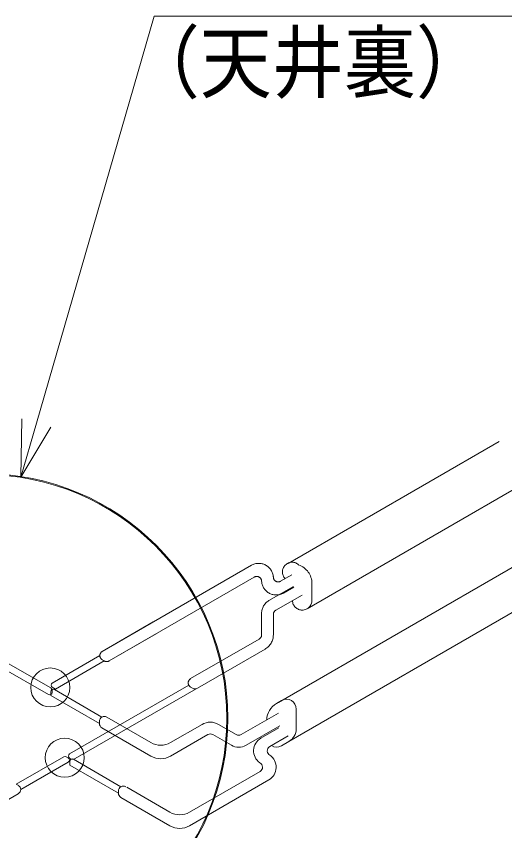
# Model space of a CAD drawing. Units: millimetres on the paper. Extents: x -305 to 305, y -152 to 152.
# Drawn here: x -130.81 to -106.77, y 68.76 to 108.85 of the extents above; entities that cross this region are included whole.
import ezdxf
from ezdxf.enums import TextEntityAlignment as Align

# ---------------------------------------------------------------- set-up
doc = ezdxf.new("R2010")
doc.units = ezdxf.units.MM
doc.linetypes.add('LONG_DASHED2', pattern=[13, 12, -1])
doc.layers.add('0-0_PV', color=7, linetype='Continuous', lineweight=9)
doc.layers.add('0-2_0', color=7, linetype='Continuous', lineweight=9)
doc.styles.add('ＭＳ ゴシック', font='')
doc.styles.get('ＭＳ ゴシック').set_extended_font_data('MS Gothic')

# ---------------------------------------------------------------- blocks, each defined once
blk = doc.blocks.new('_OPEN30')
at = {"layer": '0-2_0'}
blk.add_line((0, 0), (-1, 0), dxfattribs=at)
blk.add_lwpolyline([(-1, 0.2679), (0, 0), (-1, -0.2679)], dxfattribs=at)

msp = doc.modelspace()

# ---------------------------------------------------------------- linework, layer by layer
at = {"layer": '0-0_PV', "linetype": 'LONG_DASHED2'}
for p, q in [((-117.428, 81.92), (-81.085, 102.903)), ((-116.499, 79.685), (-79.885, 100.824)), ((-119.238, 81.825), (-126.577, 77.588)), ((-119.094, 81.243), (-126.241, 77.116)), ((-117.248, 81.359), (-117.798, 81.041)), ((-117.248, 81.359), (-117.798, 81.041)), ((-117.159, 80.787), (-118.374, 80.085)), ((-117.142, 80.755), (-117.654, 80.459)), ((-117.173, 80.737), (-117.654, 80.459)), ((-116.259, 80.932), (-116.259, 80.101)), ((-116.742, 80.362), (-118.038, 79.614)), ((-118.734, 78.401), (-118.734, 79.462)), ((-118.158, 78.401), (-118.158, 79.406)), ((-124.071, 79.034), (-126.577, 77.588)), ((-123.927, 78.452), (-126.241, 77.116)), ((-118.854, 78.193), (-122.229, 76.245)), ((-118.854, 78.193), (-122.229, 76.245)), ((-118.566, 77.694), (-121.893, 75.774)), ((-118.566, 77.694), (-121.893, 75.774)), ((-126.697, 77.38), (-129.037, 76.029)), ((-126.697, 77.38), (-129.037, 76.029)), ((-126.481, 77.116), (-128.88, 75.731)), ((-126.577, 77.172), (-126.481, 77.117)), ((-126.577, 77.172), (-126.481, 77.117)), ((-122.322, 75.927), (-128.188, 72.541)), ((-121.963, 75.747), (-127.912, 72.312)), ((-128.188, 72.333), (-128.152, 72.312))]:
    msp.add_line(p, q, dxfattribs=at)
at = {"layer": '0-0_PV'}
for p, q in [((-117.896, 75.079), (-90.2, 91.07)), ((-117.389, 73.155), (-88.76, 89.684)), ((-131.445, 77.13), (-129.117, 75.786)), ((-131.565, 76.812), (-129.225, 75.461)), ((-129.037, 75.821), (-128.88, 75.731)), ((-122.229, 75.829), (-122.133, 75.774)), ((-122.229, 75.829), (-122.133, 75.774)), ((-129.115, 75.6), (-129.115, 75.42)), ((-126.716, 74.034), (-129.115, 75.42)), ((-129.045, 75.564), (-129.045, 75.662)), ((-126.596, 74.353), (-128.935, 75.704)), ((-126.596, 74.353), (-128.935, 75.704)), ((-118.003, 75.018), (-117.749, 75.164)), ((-117.029, 74.749), (-117.029, 73.779)), ((-124.181, 73.097), (-126.355, 74.353)), ((-117.905, 74.552), (-119.742, 73.491)), ((-126.715, 74.145), (-126.715, 74.034)), ((-126.715, 74.145), (-126.715, 74.034)), ((-124.181, 72.432), (-126.596, 73.826)), ((-121.669, 73.993), (-123.221, 73.097)), ((-120.853, 73.993), (-119.982, 73.491)), ((-117.846, 73.921), (-119.502, 72.964)), ((-117.883, 73.827), (-118.769, 73.315)), ((-121.381, 73.495), (-123.221, 72.432)), ((-121.141, 73.495), (-120.222, 72.964)), ((-117.431, 73.423), (-118.337, 72.9)), ((-117.763, 72.939), (-117.389, 73.155)), ((-130.81, 71.049), (-128.47, 72.4)), ((-130.81, 71.049), (-128.47, 72.4)), ((-128.254, 72.344), (-128.35, 72.4)), ((-128.254, 72.344), (-128.35, 72.4)), ((-128.181, 72.172), (-128.181, 71.992)), ((-125.662, 70.925), (-128.002, 72.276)), ((-125.662, 70.925), (-128.002, 72.276)), ((-130.594, 70.786), (-128.254, 72.137)), ((-130.594, 70.786), (-128.254, 72.137)), ((-125.782, 70.606), (-128.181, 71.992)), ((-118.81, 71.677), (-122.287, 69.669)), ((-130.714, 70.993), (-130.81, 71.049)), ((-130.714, 70.993), (-130.81, 71.049)), ((-118.378, 71.261), (-122.287, 69.004)), ((-138.053, 66.341), (-130.714, 70.578)), ((-133.219, 69.131), (-130.714, 70.578)), ((-125.781, 70.717), (-125.781, 70.606)), ((-125.781, 70.717), (-125.781, 70.606)), ((-123.247, 69.669), (-125.374, 70.897)), ((-123.247, 69.004), (-125.662, 70.398))]:
    msp.add_line(p, q, dxfattribs=at)
msp.add_lwpolyline([(-96.942, 108.853), (-124.031, 108.853), (-129.823, 88.824)], dxfattribs=at)
for centre, radius in [((-132.446, 74.295), 12.048), ((-132.446, 74.295), 12), ((-129.138, 75.811), 0.96), ((-128.426, 72.353), 0.96)]:
    msp.add_circle(centre, radius, dxfattribs=at)
at = {"layer": '0-0_PV', "linetype": 'LONG_DASHED2'}
for centre, radius, start, end in [((-118.878, 81.201), 0.72, 4.2358, 120.0002), ((-118.878, 81.201), 0.72, 4.2358, 120.0002), ((-117.233, 81.495), 0.48, 45.362, 223.3066), ((-117.219, 80.932), 0.96, 360, 71.3402), ((-118.974, 81.035), 0.24, 357.1993, 120.0007), ((-118.974, 81.035), 0.24, 357.1993, 120.0007), ((-118.014, 81.083), 0.72, 185.3502, 299.9998), ((-118.014, 81.083), 0.72, 185.3502, 299.9998), ((-117.918, 81.249), 0.24, 174.6553, 299.9993), ((-117.918, 81.249), 0.24, 174.6553, 299.9993), ((-118.014, 79.462), 0.72, 120.0002, 180.0002), ((-116.739, 80.101), 0.48, 181.6762, 359.9867), ((-117.918, 79.406), 0.24, 120.0006, 179.9999), ((-118.974, 78.401), 0.24, 299.9996, 359.9996), ((-118.974, 78.401), 0.816, 299.9998, 0), ((-126.457, 77.38), 0.24, 119.9999, 240.0004), ((-126.457, 77.38), 0.24, 119.9999, 240.0004), ((-126.361, 77.324), 0.24, 240.0009, 300.0004), ((-126.361, 77.324), 0.24, 240.0009, 300.0004), ((-122.109, 76.037), 0.24, 119.9999, 240.0004), ((-122.109, 76.037), 0.24, 119.9999, 240.0004)]:
    msp.add_arc(centre, radius, start, end, dxfattribs=at)
at = {"layer": '0-0_PV'}
for centre, radius, start, end in [((-129.189, 75.662), 0.144, 360, 60), ((-128.977, 75.925), 0.12, 119.9988, 240.0024), ((-129.165, 75.564), 0.12, 239.9988, 0.0024), ((-128.995, 75.6), 0.12, 59.9988, 180.0024), ((-122.013, 75.982), 0.24, 240.0009, 300.0004), ((-122.013, 75.982), 0.24, 240.0009, 300.0004), ((-117.523, 74.186), 0.96, 120, 178.0786), ((-117.509, 74.749), 0.48, 0, 120), ((-126.475, 74.145), 0.24, 59.9999, 180.0003), ((-126.475, 74.145), 0.24, 59.9999, 180.0003), ((-126.475, 74.034), 0.24, 180.0009, 240.0004), ((-126.475, 74.034), 0.24, 180.0009, 240.0004), ((-121.261, 73.287), 0.816, 60, 120.0002), ((-117.749, 73.779), 0.72, 300, 0), ((-121.261, 73.287), 0.24, 60.0003, 120.0004), ((-119.862, 73.699), 0.24, 240.0001, 299.9994), ((-123.701, 73.929), 0.96, 240, 300), ((-118.409, 72.692), 0.72, 120.0002, 234.6498), ((-119.862, 73.588), 0.72, 239.9998, 299.9998), ((-118.217, 72.692), 0.24, 120.0007, 245.3447), ((-118.217, 72.692), 0.24, 120.0007, 245.3447), ((-118.003, 73.355), 0.48, 238.2252, 300), ((-128.41, 72.296), 0.12, 60.0007, 120.0003), ((-128.41, 72.296), 0.12, 60.0007, 120.0003), ((-128.314, 72.24), 0.12, 299.9988, 60.0024), ((-128.314, 72.24), 0.12, 299.9988, 60.0024), ((-128.128, 72.437), 0.12, 119.9988, 240.0024), ((-128.061, 72.172), 0.12, 59.9988, 180.0024), ((-128.032, 72.52), 0.24, 240, 300), ((-123.701, 73.264), 0.96, 240, 300), ((-118.738, 71.884), 0.72, 299.9998, 55.7642), ((-118.738, 71.884), 0.72, 299.9998, 55.7642), ((-118.93, 71.884), 0.24, 299.9993, 62.8007), ((-130.834, 70.785), 0.24, 299.9999, 60.0003), ((-130.834, 70.785), 0.24, 299.9999, 60.0003), ((-125.542, 70.717), 0.24, 59.9999, 180.0003), ((-125.542, 70.717), 0.24, 59.9999, 180.0003), ((-125.542, 70.606), 0.24, 180.0009, 240.0004), ((-125.542, 70.606), 0.24, 180.0009, 240.0004), ((-122.767, 70.501), 0.96, 240, 300), ((-122.767, 69.836), 0.96, 240, 300)]:
    msp.add_arc(centre, radius, start, end, dxfattribs=at)

# ---------------------------------------------------------------- block references
at = {"layer": '0-0_PV', "xscale": 2.77, "yscale": 2.77, "rotation": 253.87042}
msp.add_blockref('_OPEN30', (-130.593, 86.163), dxfattribs=at)

# ---------------------------------------------------------------- texts
at = {"layer": '0-0_PV', "style": 'ＭＳ ゴシック', "width": 0.9}
msp.add_text('（天井裏）', height=2.889, dxfattribs=at).set_placement((-125.322, 104.274), align=Align.BOTTOM_LEFT)

doc.saveas('drawing.dxf')
